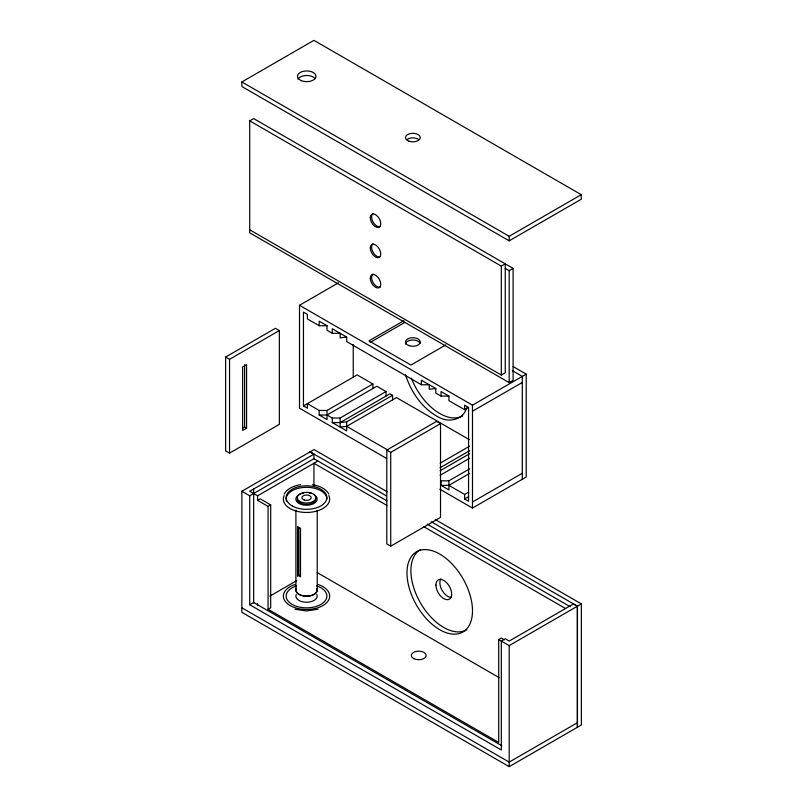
<?xml version="1.0" encoding="UTF-8"?>
<svg xmlns="http://www.w3.org/2000/svg" width="807" height="807" viewBox="0 0 807 807"><rect width="100%" height="100%" fill="white"/><g stroke="black" fill="none" stroke-linecap="round" stroke-linejoin="round"><path stroke-width="1.21" d="M466.547 407.949C463.662 419.559 449.398 422.797 439.633 417.703C422.515 409.159 411.056 392.232 405.366 374.347M284.125 494.106C287.403 488.215 294.232 485.814 300.507 484.654M241.858 81.961L313.933 40.35L581.252 194.689L581.252 199.228L509.187 240.839L241.858 86.5L241.858 81.961L509.187 236.3L581.252 194.689M249.726 120.848L253.66 118.579L513.111 268.378L513.111 380.349L509.187 382.619L249.726 232.82L249.726 120.848L501.318 266.108L505.253 263.839L505.253 372.784L501.318 375.053L249.726 229.793M386.553 458.437L299.518 408.191L299.518 305.298L338.486 282.803M225.617 357.047L275.409 328.298L279.343 330.567L279.343 424.381L229.541 453.13L225.617 450.861L225.617 357.047L229.541 359.317L279.343 330.567M403.914 320.682L368.97 340.857L410.904 365.067L445.847 344.892M370.06 342.491L405.003 322.316M505.253 268.378L509.187 270.648L513.111 268.378M242.645 428.164L244.612 427.034L246.579 428.164L246.579 364.613L242.645 366.882L242.645 430.434L246.579 428.164M464.63 409.704L464.63 405.164L468.564 407.434L464.63 409.704L448.904 400.625L448.904 396.086L441.046 396.086L435.8 393.059L435.8 388.52L429.253 389.277L429.253 384.737L421.385 384.737L346.697 341.613L346.697 337.074L340.14 337.83L340.14 333.291L332.282 333.291L327.037 330.265L327.037 325.725L319.179 325.725L307.386 318.916L307.386 314.377L303.452 312.107L303.452 405.921L357.178 374.902L372.905 383.981L372.905 388.52M303.452 405.921L307.386 408.191L307.386 403.651L319.179 410.46L327.037 410.46L372.905 383.981M319.179 410.46L319.179 415L327.037 415L376.829 386.25L386.008 391.546L386.008 396.086M327.037 415L332.282 418.026L340.14 418.026L386.008 391.546M332.282 418.026L332.282 422.565L340.14 422.565L389.932 393.816L392.555 395.329L392.555 399.868M340.14 422.565L346.697 421.809L392.555 395.329M340.14 418.026L340.14 427.105L346.697 426.348L396.489 397.599L469.22 439.593M435.175 519.496L581.383 603.908L581.383 724.968L509.187 766.65L241.858 612.311L241.858 491.261L314.064 449.58L387.168 491.786M386.977 500.905L313.933 458.729L313.933 454.19L249.726 491.261L257.584 495.801L317.867 460.999M241.858 491.261L249.726 495.801L313.933 458.729M257.584 500.34L260.207 498.827L270.688 504.879L270.688 607.772L268.065 609.285L268.065 506.393L257.584 500.34L257.584 495.801M268.065 506.393L270.688 504.879M386.795 450.104L436.587 421.355L440.521 423.625L440.521 517.438L390.719 546.188L386.795 543.918L386.795 450.104L390.719 452.374L440.521 423.625M299.518 305.298L472.488 405.164L526.214 374.145L526.214 477.038L472.488 508.057L439.855 489.213M472.488 411.217L522.29 382.468M440.168 463.168L469.654 446.14M440.077 467.757L469.654 450.689M440.168 470.733L469.654 453.705M440.128 475.293L469.654 458.245M448.904 480.821L448.904 489.899L441.046 485.36L441.046 480.821L448.904 480.821L469.654 468.837M441.046 485.36L448.904 485.36L469.654 473.376M249.726 495.801L249.726 604.746L253.66 602.476L501.984 745.85M269.881 596.141L296.744 580.626M448.904 485.36L464.63 494.439L468.564 492.169M464.63 494.439L464.63 498.978L468.564 496.709M472.488 502.004L522.29 473.255M268.065 609.285L498.706 742.44L498.706 639.548L501.318 638.034L504.466 639.85M498.706 639.548L509.187 645.6L581.383 603.908M577.328 722.769L509.187 762.111L241.858 607.772M318.119 609.194L306.539 610.98L294.959 609.194M312.491 484.654C318.765 485.814 325.594 488.215 328.873 494.106M513.161 366.61L526.214 374.145M512.455 370.736L522.29 376.415L522.29 479.308M327.037 325.725L319.179 321.186L319.179 325.725M346.697 337.074L332.282 328.752L332.282 333.291M435.8 388.52L421.385 380.198L421.385 384.737M448.904 396.086L441.046 391.546L441.046 396.086M346.697 426.348L387.834 450.094M319.179 415L327.037 419.539L327.037 410.46M332.282 422.565L346.697 430.888L346.697 421.809M464.63 498.978L468.564 501.248L468.564 407.434M310.13 451.849L386.513 495.942M431.251 521.766L577.459 606.178L577.459 727.238M309.999 451.92L313.933 454.19M427.307 524.187L570.125 606.642M386.906 505.404L313.933 463.268L313.933 485.753M423.937 526.779L565.536 608.528M317.201 572.587L499.089 677.598M249.726 604.746L501.318 750.006L501.318 641.061L505.253 638.791L509.187 641.061L573.394 603.989L577.328 606.259L577.328 727.309M299.911 575.542L298.893 574.745L298.893 527.566M509.187 236.3L509.187 240.839M509.187 270.648L509.187 382.619M509.187 645.6L509.187 766.65M501.318 266.108L501.318 375.053M472.488 405.164L472.488 508.057M390.719 452.374L390.719 546.188M353.244 344.569L353.244 377.172M317.222 510.337L317.222 590.088M297.581 526.487L297.581 576.329M295.907 510.135L295.907 589.887M257.584 603.233L257.584 605.502M253.66 488.992L253.66 602.99M244.612 364.724L244.612 427.034M229.541 359.317L229.541 453.13M466.829 629.732A46.332 26.752 60 0 1 420.497 602.99A46.332 26.752 60 0 1 420.497 549.496M451.658 597.402A11.116 6.416 60 0 1 442.165 590.482A11.116 6.416 60 0 1 440.915 578.801M462.673 415.908A46.332 26.752 60 0 1 411.348 378.15M405.467 344.095A7.414 4.277 0 0 1 412.195 339.999A7.414 4.277 0 0 1 420.104 343.318M297.985 79.056A9.27 5.346 0 0 1 306.357 75.485A9.27 5.346 0 0 1 315.204 78.662M406.96 139.52A7.414 4.277 0 0 1 418.722 139.48M296.32 588.293A10.652 6.153 0 0 0 306.388 596.141A10.652 6.153 0 0 0 316.899 588.495A10.652 6.153 0 0 1 306.539 596.191A10.652 6.153 0 0 1 296.24 588.454M315.446 497.697A9.27 5.346 0 0 1 307.709 504.385A9.27 5.346 0 0 1 297.238 499.079M314.034 494.731A10.652 6.153 0 0 1 313.348 503.79A10.652 6.153 0 0 1 297.773 502.61A10.652 6.153 0 0 1 301.172 493.753M301.989 493.511A10.652 6.153 0 0 1 303.745 493.138M309.252 493.138A10.652 6.153 0 0 1 311.008 493.511M328.873 495.619A23.161 13.376 0 0 1 306.499 512.455A23.161 13.376 0 0 1 284.125 495.619M286.445 501.127A20.357 11.752 0 0 1 304.723 487.367A20.357 11.752 0 0 1 326.865 499.079M318.119 584.51A23.161 13.376 0 0 1 324.283 604.695A23.161 13.376 0 0 1 288.795 604.695A23.161 13.376 0 0 1 294.959 584.51M316.717 585.912A20.357 11.752 0 0 1 322.134 603.646A20.357 11.752 0 0 1 290.944 603.646A20.357 11.752 0 0 1 296.361 585.912M316.828 594.507A10.652 6.153 0 0 1 306.539 602.244A10.652 6.153 0 0 1 296.24 594.507M380.541 286.899A7.414 4.277 60 0 1 373.127 282.621A7.414 4.277 60 0 1 373.127 274.067M380.541 256.636A7.414 4.277 60 0 1 373.127 252.359A7.414 4.277 60 0 1 373.127 243.805M380.541 226.374A7.414 4.277 60 0 1 373.127 222.096A7.414 4.277 60 0 1 373.127 213.542M311.32 493.097L309.101 492.542A9.25 5.346 0 0 0 297.42 498.524A9.25 5.346 0 0 0 311.744 502.115A9.25 5.346 0 0 0 311.32 493.097M300.507 528.414L297.894 526.9L297.894 575.32L300.507 576.834L300.507 528.414M413.87 658.653A7.414 4.277 0 0 0 426.035 656.273A7.414 4.277 0 0 0 416.392 651.38A7.414 4.277 0 0 0 413.87 658.653M407.474 579.84A46.332 26.752 60 0 0 460.797 633.021A46.332 26.752 60 0 0 450.931 562.802A46.332 26.752 60 0 0 407.474 579.84M435.931 585.004A11.116 6.416 60 0 0 447.724 599.672A11.116 6.416 60 0 0 447.724 583.945A11.116 6.416 60 0 0 435.931 585.004M408.917 345.608A7.414 4.277 0 0 0 420.276 342.158A7.414 4.277 0 0 0 409.421 338.204A7.414 4.277 0 0 0 408.917 345.608M301.505 80.71A9.27 5.346 0 0 0 315.971 76.685A9.27 5.346 0 0 0 302.706 71.47A9.27 5.346 0 0 0 301.505 80.71M409.068 141.235A7.414 4.277 0 0 0 420.286 137.634A7.414 4.277 0 0 0 409.26 133.831A7.414 4.277 0 0 0 409.068 141.235M304.249 499.997A4.63 2.673 0 0 0 311.199 497.687A4.63 2.673 0 0 0 304.249 495.367A4.63 2.673 0 0 0 304.249 499.997M292.104 505.878A20.357 11.752 0 0 0 326.169 500.612A20.357 11.752 0 0 0 301.233 486.218A20.357 11.752 0 0 0 292.104 505.878M370.282 247.951A7.414 4.277 60 0 0 378.14 257.736A7.414 4.277 60 0 0 378.14 247.245A7.414 4.277 60 0 0 370.282 247.951M370.282 278.213A7.414 4.277 60 0 0 378.14 287.998A7.414 4.277 60 0 0 378.14 277.507A7.414 4.277 60 0 0 370.282 278.213M370.282 217.688A7.414 4.277 60 0 0 378.14 227.473A7.414 4.277 60 0 0 378.14 216.982A7.414 4.277 60 0 0 370.282 217.688"/></g></svg>
